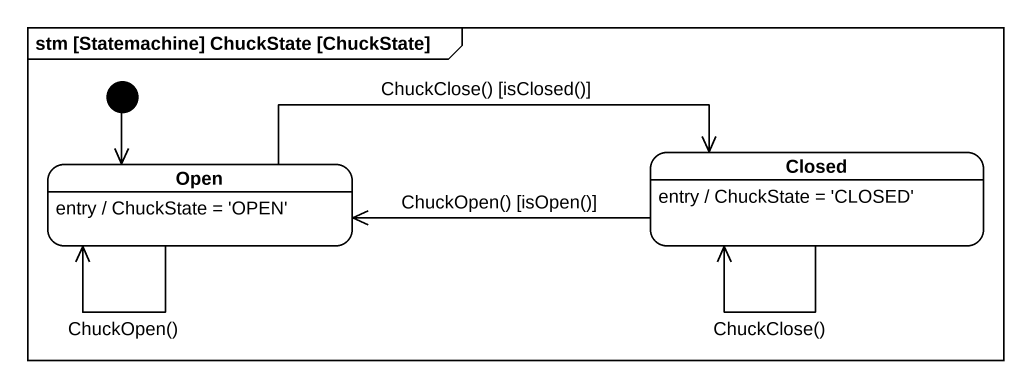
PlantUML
@startuml
mainframe stm [Statemachine] ChuckState [ChuckState]
hide empty description
state Open
Open : entry / ChuckState = 'OPEN'
state Closed
Closed : entry / ChuckState = 'CLOSED'
[*] --> Open
Open --> Open : ChuckOpen()
Open -right-> Closed : ChuckClose() [isClosed()]
Closed -left-> Open : ChuckOpen() [isOpen()]
Closed --> Closed : ChuckClose()
@enduml
